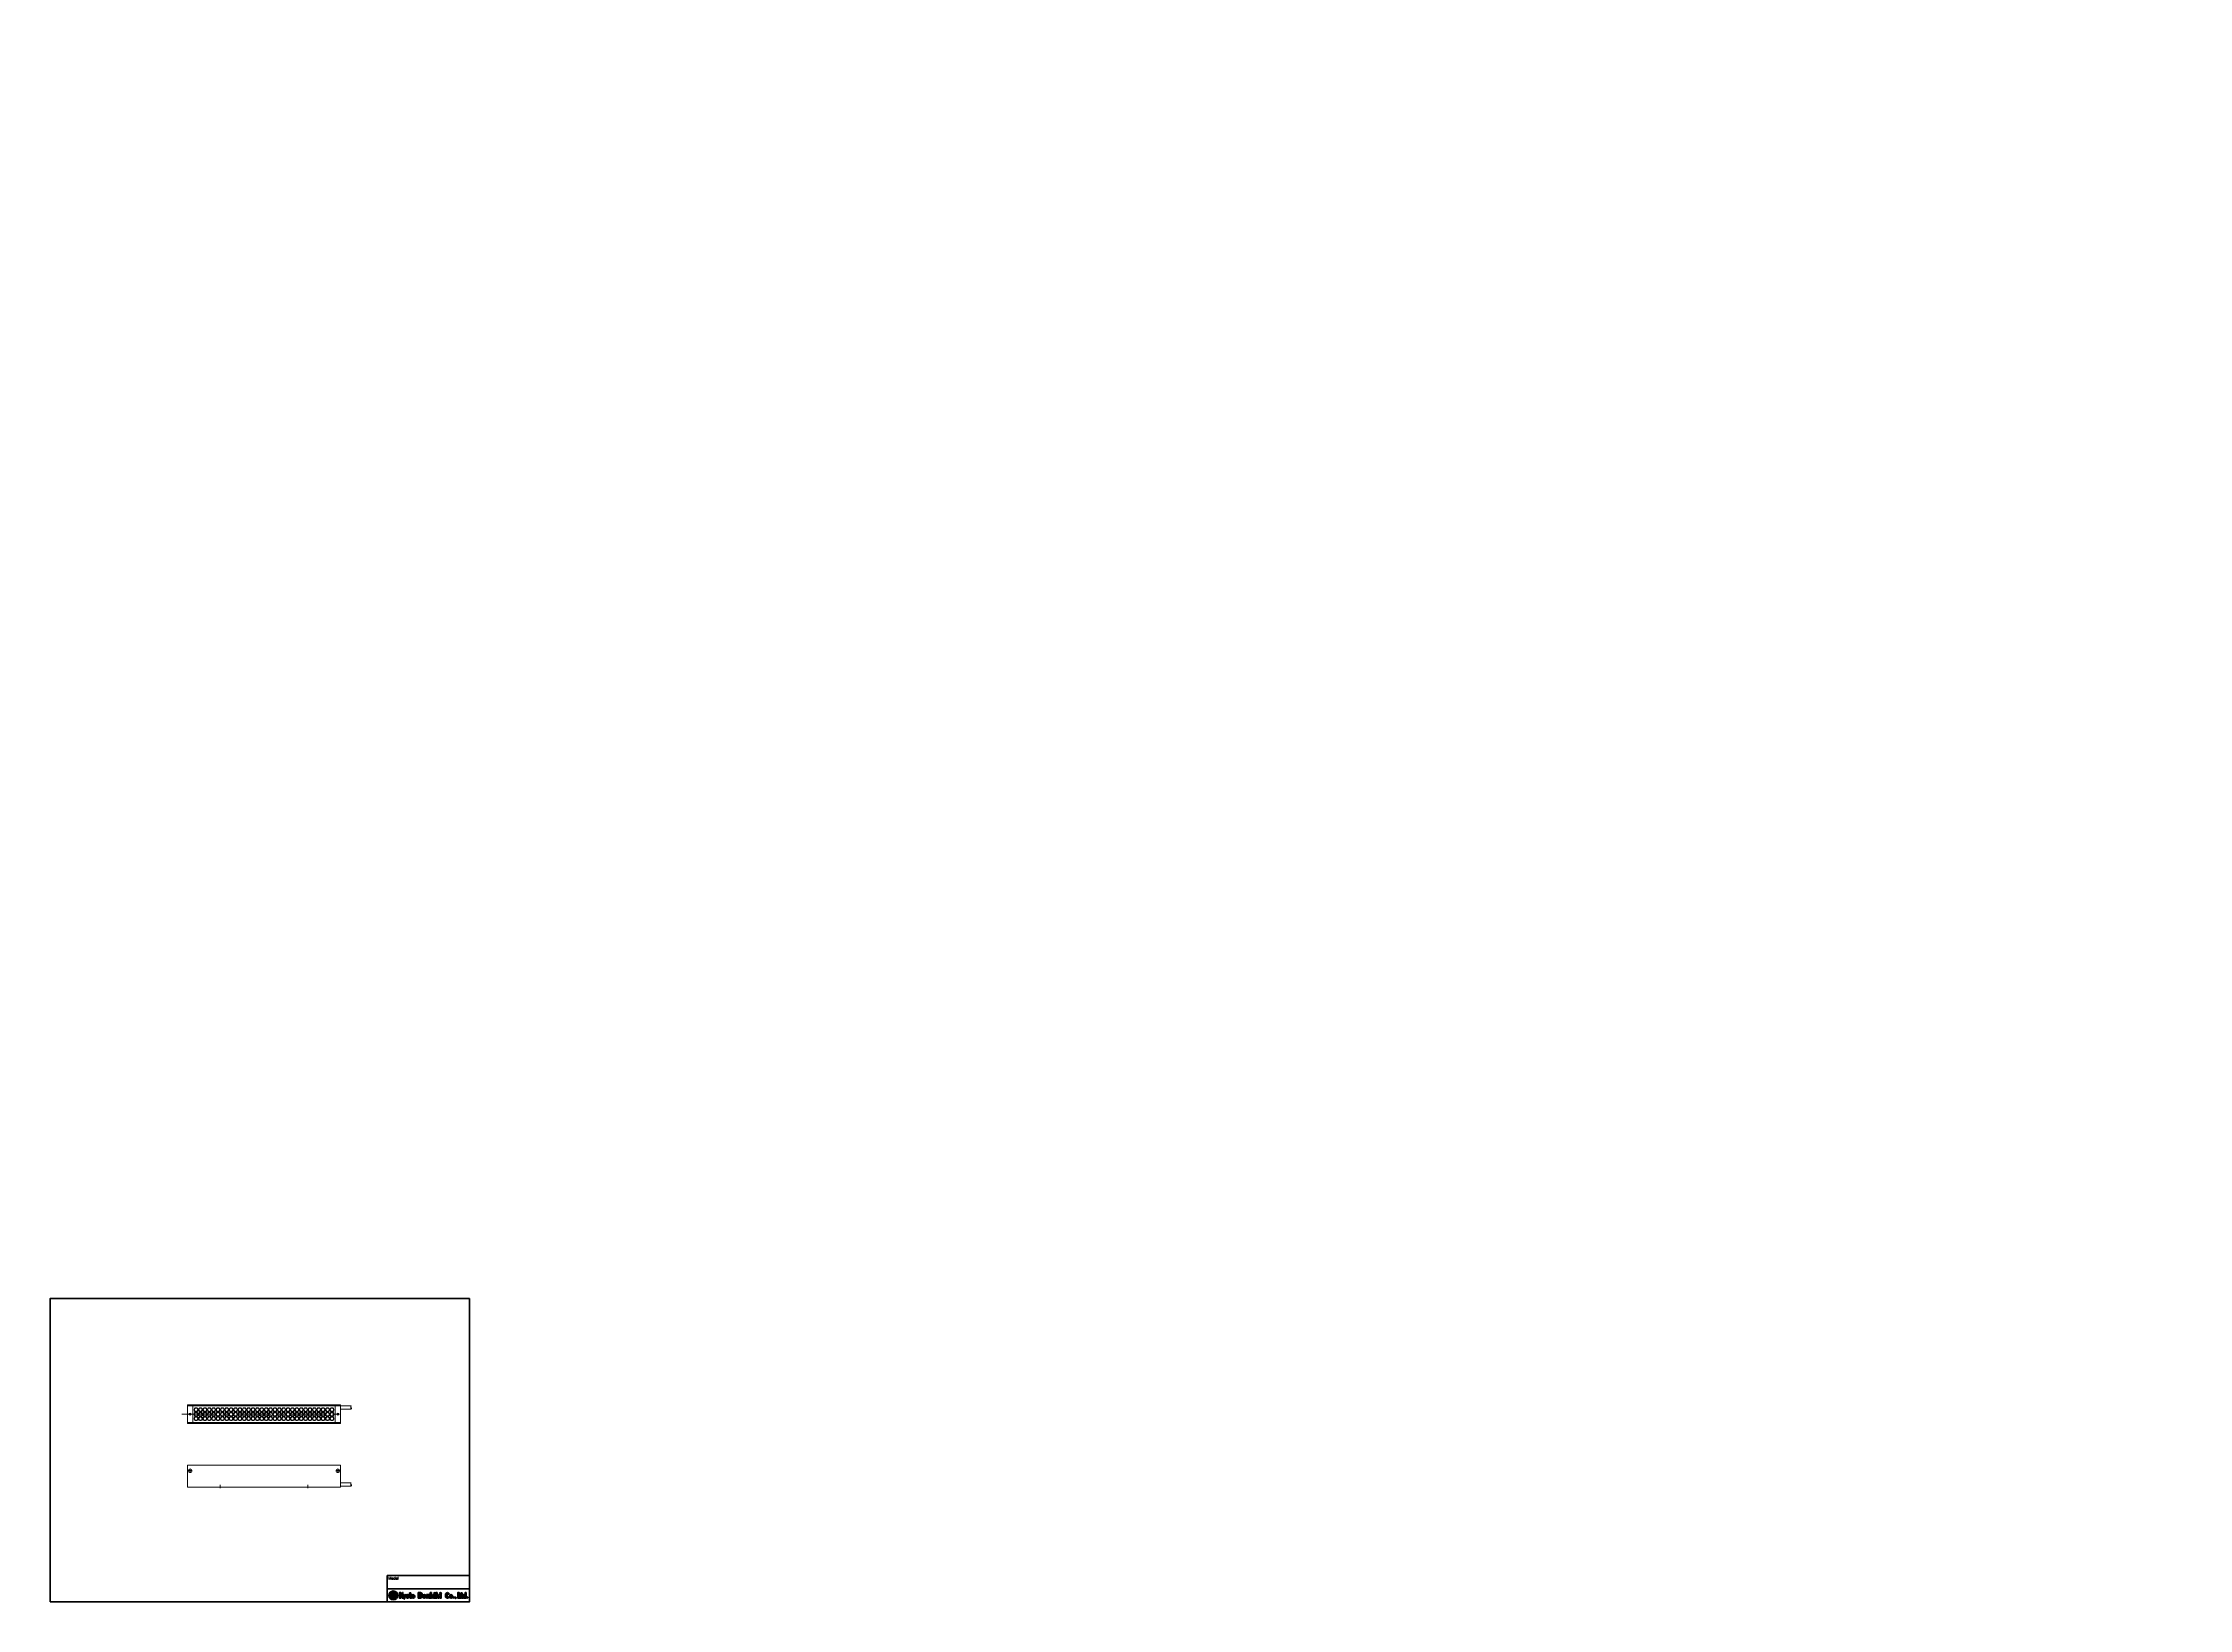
# Paper-space layout 'A3_1_5' of a CAD drawing. Header units: millimetres. Extents: x 0 to 392, y 0 to 286.
# The model-space entities are those that its viewports show. They can reach past a viewport. Long polylines and large blocks are cut down to what shows.
import ezdxf

# ---------------------------------------------------------------- set-up
doc = ezdxf.new("R2010")
doc.units = ezdxf.units.MM
doc.linetypes.add('CENTER', pattern=[2, 1.25, -0.25, 0.25, -0.25])
doc.layers.get('0').update_dxf_attribs({"lineweight": 15})
doc.layers.add('AUX', color=7, linetype='Continuous', lineweight=40)
doc.layers.add('PINOFF', color=6, linetype='Continuous', lineweight=9)
doc.layers.get('PINOFF').freeze()
doc.styles.get("Standard").update_dxf_attribs({"font": 'simplex.shx', "width": 0.8, "bigfont": 'extfont.shx'})

# ---------------------------------------------------------------- blocks, each defined once
blk = doc.blocks.new('A$C58A435ED')
h = blk.add_hatch(color=256)
edge = h.paths.add_edge_path()
edge.add_ellipse((3.8, 4.2), major_axis=(2.36, 2.72), ratio=0.381944, start_angle=36.9142, end_angle=132.4984, ccw=False)
edge.add_arc((4.7, 6.4), 0.75, 47.7163, 192.9195, ccw=False)
edge.add_ellipse((3.8, 4.2), major_axis=(2.36, 2.72), ratio=0.381944, start_angle=355.1193, end_angle=374.4019, ccw=False)
edge.add_ellipse((4.2, 3.8), major_axis=(2.36, 2.72), ratio=0.381944, start_angle=320.8704, end_angle=364.8807, ccw=False)
edge.add_arc((4, -35.9), 40.1, 84.2752, 86.8987, ccw=False)
edge.add_arc((4, 4), 4, 0, 180)
edge.add_arc((4, -35.9), 40.1, 92.8389, 95.7248, ccw=False)
h = blk.add_hatch(color=256)
edge = h.paths.add_edge_path()
edge.add_arc((4, 4), 4, 180, 360)
edge.add_arc((4, 43.9), 40.1, 272.8389, 275.7248, ccw=False)
edge.add_ellipse((4.2, 3.8), major_axis=(2.36, 2.72), ratio=0.381944, start_angle=175.1193, end_angle=312.4984, ccw=False)
edge.add_ellipse((3.8, 4.2), major_axis=(2.36, 2.72), ratio=0.381944, start_angle=140.8704, end_angle=184.8807, ccw=False)
edge.add_arc((4, 43.9), 40.1, 264.2752, 266.8987, ccw=False)
h = blk.add_hatch(color=256)
edge = h.paths.add_edge_path(flags=17)
edge.add_ellipse((4.2, 3.8), major_axis=(2.36, 2.72), ratio=0.381944, start_angle=130.1847, end_angle=175.1193)
edge.add_ellipse((3.8, 4.2), major_axis=(2.36, 2.72), ratio=0.381944, start_angle=184.8807, end_angle=296.5044)
edge.add_arc((4, 43.9), 40.1, 267.8758, 271.7647, ccw=False)
h = blk.add_hatch(color=256)
edge = h.paths.add_edge_path(flags=17)
edge.add_ellipse((3.8, 4.2), major_axis=(2.36, 2.72), ratio=0.381944, start_angle=310.1847, end_angle=355.1193)
edge.add_ellipse((4.2, 3.8), major_axis=(2.36, 2.72), ratio=0.381944, start_angle=364.8807, end_angle=376.9173)
edge.add_arc((4.6, 6.4), 0.783, -118.932, 3.6503, ccw=False)
edge.add_ellipse((4.2, 3.8), major_axis=(2.36, 2.72), ratio=0.381944, start_angle=39.809, end_angle=116.5044)
edge.add_arc((4, -35.9), 40.1, 87.8758, 91.7647, ccw=False)
blk.add_circle((4, 4), 4)
for centre, radius, start, end in [((4, -35.9), 40.1, 92.8389, 95.7248), ((4, 43.9), 40.1, 264.2752, 266.8987), ((4, 43.9), 40.1, 267.8758, 271.7647), ((4, -35.9), 40.1, 87.8758, 91.7647), ((4.7, 6.4), 0.75, 46.1932, 192.9195), ((4.6, 6.4), 0.783, 241.068, 3.6503), ((4, 43.9), 40.1, 272.8389, 275.7248), ((4, -35.9), 40.1, 84.2752, 86.8987)]:
    blk.add_arc(centre, radius, start, end)
for centre, start_param, end_param in [((3.8, 4.2), 2.009737, 4.900602), ((4.2, 3.8), 1.88285, 5.049036), ((3.8, 4.2), 1.10042, 1.907443), ((4.2, 3.8), 1.14108, 1.759009), ((3.8, 4.2), 5.024443, 6.875096), ((4.2, 3.8), 5.15133, 6.96942)]:
    blk.add_ellipse(centre, major_axis=(2.36, 2.72), ratio=0.381944, start_param=start_param, end_param=end_param)
blk = doc.blocks.new('A$C7F8063EA')
for points in [[(2.4, 4.8), (3.4, 6.2), (2.9, 6.2), (1.3, 4.1), (1.3, 6.2), (0, 6.2), (0, 1.1), (1.3, 1.1), (1.3, 3.4), (1.5, 3.7), (2.6, 1.1), (4.1, 1.1)], [(4.5, 1.1), (4.1, 0), (4.4, 0), (6.2, 4.4), (5.8, 4.4), (5.2, 2.8), (4.5, 4.4), (3.4, 4.4)], [(28.2, 6.2), (28.2, 1.1), (29.4, 1.1), (29.4, 2.6), (29.5, 2.8), (30.3, 1.1), (31.3, 1.1), (30.2, 3.3), (31.3, 4.2), (31.1, 4.4), (29.4, 3), (29.4, 6.2)], [(31.8, 4.2), (31.8, 1.1), (32.9, 1.1), (32.9, 4.2)], [(33.4, 6.2), (33.4, 1.1), (34.5, 1.1), (34.5, 2.6), (34.7, 2.8), (35.5, 1.1), (36.5, 1.1), (35.4, 3.3), (36.5, 4.2), (36.3, 4.4), (34.5, 3), (34.5, 6.2)], [(37.2, 4.2), (37.2, 1.1), (38.3, 1.1), (38.3, 4.2)], [(53.4, 6.2), (53.4, 1.1), (54.7, 1.1), (56.3, 1.1), (56.3, 1.4), (54.7, 1.4), (54.7, 6.2)]]:
    blk.add_hatch(color=256).paths.add_polyline_path(points)
h = blk.add_hatch(color=256)
h.paths.add_polyline_path([(6, 2.5, 0.993056), (8.9, 2.5), (8.9, 2.9, 1.006911), (6, 2.9)])
h.paths.add_polyline_path([(7.1, 3.9, -1.045169), (7.8, 3.9), (7.8, 1.6, -1.045169), (7.1, 1.6)], flags=16)
h = blk.add_hatch(color=256)
edge = h.paths.add_edge_path()
edge.add_line((9.4, 4.2), (9.4, 1.8))
edge.add_ellipse((10, 1.8), major_axis=(0, 0.709), ratio=0.902288, start_angle=90, end_angle=180)
edge.add_line((10, 1.1), (11, 1.1))
edge.add_line((11, 1.1), (11, 1.4))
edge.add_ellipse((11, 1.9), major_axis=(0, -0.528), ratio=0.918034, start_angle=270, end_angle=360, ccw=False)
edge.add_line((10.5, 1.9), (10.5, 4.2))
edge.add_line((10.5, 4.2), (10.9, 4.2))
edge.add_line((10.9, 4.2), (10.9, 4.6))
edge.add_line((10.9, 4.6), (10.5, 4.6))
edge.add_line((10.5, 4.6), (10.5, 5.8))
edge.add_line((10.5, 5.8), (9.4, 5.8))
edge.add_line((9.4, 5.8), (9.4, 4.6))
edge.add_line((9.4, 4.6), (9.1, 4.6))
edge.add_line((9.1, 4.6), (9.1, 4.2))
edge.add_line((9.1, 4.2), (9.4, 4.2))
h = blk.add_hatch(color=256)
h.paths.add_polyline_path([(12.7, 4.4), (12.6, 4.4, 0.412198), (11.2, 2.9), (11.2, 2.5, 0.993056), (14.1, 2.5), (14.1, 2.9, 0.416232)])
h.paths.add_polyline_path([(12.3, 3.9, -1.045169), (13, 3.9), (13, 1.6, -1.045169), (12.3, 1.6)], flags=16)
h = blk.add_hatch(color=256)
edge = h.paths.add_edge_path()
edge.add_line((17.2, 1.1), (19.3, 1.1))
edge.add_ellipse((19.3, 3), major_axis=(0, -1.92), ratio=0.930559, start_angle=0, end_angle=90)
edge.add_line((21.1, 3), (21.1, 4.2))
edge.add_ellipse((19.3, 4.2), major_axis=(0, 1.92), ratio=0.930559, start_angle=270, end_angle=360)
edge.add_line((19.3, 6.2), (17.2, 6.2))
edge.add_line((17.2, 6.2), (17.2, 1.1))
edge = h.paths.add_edge_path(flags=16)
edge.add_line((18.3, 5.8), (19.1, 5.8))
edge.add_ellipse((19.1, 5.1), major_axis=(0, 0.7), ratio=0.929746, start_angle=270, end_angle=359.8389, ccw=False)
edge.add_line((19.8, 5.1), (19.8, 2.1))
edge.add_ellipse((19.1, 2.1), major_axis=(0, -0.7), ratio=0.929746, start_angle=0.1611, end_angle=90, ccw=False)
edge.add_line((19.1, 1.4), (18.3, 1.4))
edge.add_line((18.3, 1.4), (18.3, 5.8))
h = blk.add_hatch(color=256)
edge = h.paths.add_edge_path()
edge.add_line((22.9, 4.4), (22.9, 4.4))
edge.add_arc((22.9, 2.9), 1.46, 90.3946, 180)
edge.add_line((21.4, 2.9), (21.4, 2.5))
edge.add_arc((22.9, 2.5), 1.46, 180.2595, 269.3397)
edge.add_line((22.9, 1.1), (22.9, 1.1))
edge.add_arc((22.9, 2.5), 1.46, 270.6603, 354.2194)
edge.add_line((24.3, 2.4), (24.1, 2.4))
edge.add_ellipse((22.9, 2.4), major_axis=(-1.2, 0), ratio=0.941657, start_angle=90.1774, end_angle=180, ccw=False)
edge.add_arc((22.9, 1.6), 0.325, 180, 276.5641, ccw=False)
edge.add_line((22.5, 1.6), (22.5, 2.7))
edge.add_line((22.5, 2.7), (24.3, 2.7))
edge.add_line((24.3, 2.7), (24.3, 2.9))
edge.add_arc((22.9, 2.9), 1.46, 359.2107, 449.6054)
h.paths.add_polyline_path([(22.5, 3.1), (22.5, 3.9, -1.045169), (23.2, 3.9), (23.2, 3.1)], flags=16)
h = blk.add_hatch(color=256)
edge = h.paths.add_edge_path()
edge.add_line((24.7, 4.4), (24.7, 1.1))
edge.add_line((24.7, 1.1), (25.8, 1.1))
edge.add_line((25.8, 1.1), (25.8, 3.7))
edge.add_ellipse((26.2, 3.7), major_axis=(0.377, 0.217), ratio=0.907884, start_angle=60.0645, end_angle=150.0645, ccw=False)
edge.add_ellipse((26.2, 3.7), major_axis=(0, 0.404), ratio=0.965673, start_angle=270, end_angle=360, ccw=False)
edge.add_line((26.6, 3.7), (26.6, 1.1))
edge.add_line((26.6, 1.1), (27.7, 1.1))
edge.add_line((27.7, 1.1), (27.7, 3.4))
edge.add_ellipse((26.8, 3.4), major_axis=(0, 1.05), ratio=0.925613, start_angle=270, end_angle=360)
edge.add_ellipse((26.8, 4), major_axis=(-0.975, 0), ratio=0.402759, start_angle=270, end_angle=360)
edge.add_line((25.8, 4), (25.8, 4.2))
edge.add_line((25.8, 4.2), (25.6, 4.4))
edge.add_line((25.6, 4.4), (24.7, 4.4))
h = blk.add_hatch(color=256)
edge = h.paths.add_edge_path()
edge.add_ellipse((32.3, 5.5), major_axis=(-0.803, 0), ratio=0.880683, start_angle=0, end_angle=360)
h = blk.add_hatch(color=256)
edge = h.paths.add_edge_path()
edge.add_ellipse((37.6, 5.5), major_axis=(-0.803, 0), ratio=0.880683, start_angle=0, end_angle=360)
h = blk.add_hatch(color=256)
edge = h.paths.add_edge_path()
edge.add_arc((44, 5.4), 0.402, 0, 180, ccw=False)
edge.add_line((44.4, 5.4), (44.4, 4.6))
edge.add_line((44.4, 4.6), (45.4, 4.6))
edge.add_ellipse((44, 4.6), major_axis=(0, 1.59), ratio=0.861671, start_angle=270, end_angle=360)
edge.add_ellipse((44, 4.4), major_axis=(-1.84, 0), ratio=0.958258, start_angle=270, end_angle=360)
edge.add_line((42.2, 4.4), (42.2, 2.8))
edge.add_ellipse((44, 2.8), major_axis=(-1.84, 0), ratio=0.958258, start_angle=0, end_angle=90)
edge.add_ellipse((44, 2.6), major_axis=(0, -1.59), ratio=0.859541, start_angle=0, end_angle=90)
edge.add_line((45.4, 2.6), (45.1, 2.6))
edge.add_line((45.1, 2.6), (45.1, 2.1))
edge.add_ellipse((44.5, 2.1), major_axis=(0, -0.689), ratio=0.905354, start_angle=0, end_angle=90, ccw=False)
edge.add_line((44.5, 1.4), (44.1, 1.4))
edge.add_ellipse((44.1, 1.9), major_axis=(0, 0.516), ratio=0.975773, start_angle=90, end_angle=180, ccw=False)
edge.add_line((43.6, 1.9), (43.6, 5.4))
h = blk.add_hatch(color=256)
h.paths.add_polyline_path([(45.7, 2.5, 0.409357), (47.2, 1.1), (47.2, 1.1, 0.409404), (48.7, 2.5), (48.7, 2.9, 1.006911), (45.7, 2.9)])
h.paths.add_polyline_path([(46.9, 3.9, -1), (47.5, 3.9), (47.5, 1.6, -1), (46.9, 1.6)], flags=16)
h = blk.add_hatch(color=256)
edge = h.paths.add_edge_path()
edge.add_ellipse((49.5, 1.6), major_axis=(-0.65, 0), ratio=0.820872, start_angle=0, end_angle=360)
h = blk.add_hatch(color=256)
edge = h.paths.add_edge_path()
edge.add_ellipse((51.1, 1.6), major_axis=(-0.65, 0), ratio=0.820872, start_angle=178.569, end_angle=477.5428)
edge.add_ellipse((51.3, 1.1), major_axis=(0, -0.409), ratio=0.251102, start_angle=0, end_angle=84.6433, ccw=False)
edge.add_ellipse((51.3, 1.4), major_axis=(0, -0.72), ratio=0.731271, start_angle=0, end_angle=90)
edge.add_ellipse((51.7, 1.4), major_axis=(0, 0.202), ratio=0.432391, start_angle=270, end_angle=339.5604)
edge.add_ellipse((51.7, 1.4), major_axis=(0, 0.202), ratio=0.432391, start_angle=339.5604, end_angle=340.2548, ccw=False)
h = blk.add_hatch(color=256)
edge = h.paths.add_edge_path()
edge.add_line((56, 4.2), (56.3, 4.2))
edge.add_line((56.3, 4.2), (56.3, 1.8))
edge.add_ellipse((57, 1.8), major_axis=(0, 0.709), ratio=0.902288, start_angle=90, end_angle=180)
edge.add_line((57, 1.1), (58, 1.1))
edge.add_line((58, 1.1), (58, 1.4))
edge.add_ellipse((58, 1.9), major_axis=(0, -0.528), ratio=0.918034, start_angle=270, end_angle=360, ccw=False)
edge.add_line((57.5, 1.9), (57.5, 4.2))
edge.add_line((57.5, 4.2), (57.8, 4.2))
edge.add_line((57.8, 4.2), (57.8, 4.6))
edge.add_line((57.8, 4.6), (57.5, 4.6))
edge.add_line((57.5, 4.6), (57.5, 5.8))
edge.add_line((57.5, 5.8), (56.3, 5.8))
edge.add_line((56.3, 5.8), (56.3, 4.6))
edge.add_line((56.3, 4.6), (56, 4.6))
edge.add_line((56, 4.6), (56, 4.2))
h = blk.add_hatch(color=256)
edge = h.paths.add_edge_path()
edge.add_line((61, 6.2), (60, 6.2))
edge.add_line((60, 6.2), (60, 4))
edge.add_ellipse((59.4, 3.2), major_axis=(0, -1.25), ratio=0.700546, start_angle=140.5626, end_angle=180)
edge.add_line((59.4, 4.4), (59, 4.4))
edge.add_ellipse((59, 3.2), major_axis=(0, -1.25), ratio=0.700546, start_angle=180, end_angle=270)
edge.add_line((58.1, 3.2), (58.1, 2.3))
edge.add_ellipse((59, 2.3), major_axis=(0, 1.25), ratio=0.700546, start_angle=90, end_angle=180)
edge.add_line((59, 1.1), (59.4, 1.1))
edge.add_ellipse((59.4, 2.3), major_axis=(0, 1.25), ratio=0.700546, start_angle=180, end_angle=219.4374)
edge.add_line((60, 1.5), (60, 1.1))
edge.add_line((60, 1.1), (61, 1.1))
edge.add_line((61, 1.1), (61, 6.2))
h.paths.add_polyline_path([(60, 1.7, -1), (59.2, 1.7), (59.2, 3.8, -1), (60, 3.8)], flags=16)
h = blk.add_hatch(color=256)
edge = h.paths.add_edge_path()
edge.add_ellipse((62, 1.7), major_axis=(-0.582, 0), ratio=0.959913, start_angle=0, end_angle=360)
for p, q in [((0, 6.2), (1.3, 6.2)), ((0, 1.1), (1.3, 1.1)), ((2.9, 6.2), (1.3, 4.1)), ((1.5, 3.7), (1.3, 3.4)), ((2.6, 1.1), (1.5, 3.7)), ((3.4, 6.2), (2.4, 4.8)), ((4.1, 1.1), (2.4, 4.8)), ((4.1, 1.1), (2.6, 1.1)), ((2.9, 6.2), (3.4, 6.2)), ((3.4, 4.4), (4.5, 1.1)), ((3.4, 4.4), (4.5, 4.4)), ((3.4, 4.4), (4.5, 4.4)), ((4.1, 0), (4.5, 1.1)), ((4.1, 0), (4.4, 0)), ((4.4, 0), (6.2, 4.4)), ((4.5, 4.4), (5.2, 2.8)), ((5.2, 2.8), (5.8, 4.4)), ((5.8, 4.4), (6.2, 4.4)), ((6, 2.9), (6, 2.5)), ((8.9, 2.9), (8.9, 2.5)), ((9.1, 4.6), (9.1, 4.2)), ((9.1, 4.6), (9.1, 4.2)), ((9.1, 4.2), (9.4, 4.2)), ((9.1, 4.2), (9.4, 4.2)), ((9.4, 5.8), (10.5, 5.8)), ((9.4, 5.8), (9.4, 4.6)), ((9.4, 4.2), (9.4, 1.8)), ((10, 1.1), (11, 1.1)), ((11, 1.1), (10, 1.1)), ((10.5, 5.8), (10.5, 4.6)), ((10.5, 4.2), (10.9, 4.2)), ((10.5, 4.2), (10.9, 4.2)), ((10.5, 4.2), (10.5, 1.9)), ((11, 1.4), (11, 1.1)), ((11, 1.4), (11, 1.1)), ((11, 1.1), (11, 1.1)), ((11.2, 2.9), (11.2, 2.5)), ((12.6, 4.4), (12.7, 4.4)), ((12.7, 1.1), (12.7, 1.1)), ((14.1, 2.9), (14.1, 2.5)), ((17.2, 6.2), (19.3, 6.2)), ((17.2, 1.1), (17.2, 6.2)), ((17.2, 1.1), (17.2, 6.2)), ((17.2, 6.2), (19.3, 6.2)), ((17.2, 1.1), (19.3, 1.1)), ((17.2, 1.1), (19.3, 1.1)), ((18.3, 5.8), (18.3, 1.4)), ((18.3, 1.4), (18.3, 5.8)), ((18.3, 5.8), (19.1, 5.8)), ((18.3, 1.4), (19.1, 1.4)), ((19.8, 5.1), (19.8, 2.1)), ((21.1, 4.2), (21.1, 3)), ((21.4, 2.9), (21.4, 2.5)), ((22.5, 3.1), (23.2, 3.1)), ((22.5, 2.7), (24.3, 2.7)), ((22.9, 4.4), (22.9, 4.4)), ((22.9, 1.1), (22.9, 1.1)), ((22.9, 1.1), (22.9, 1.1)), ((24.1, 2.4), (24.3, 2.4)), ((24.3, 2.9), (24.3, 2.7)), ((24.7, 4.4), (25.6, 4.4)), ((24.7, 1.1), (24.7, 4.4)), ((24.7, 4.4), (25.6, 4.4)), ((24.7, 4.4), (25.6, 4.4)), ((24.7, 1.1), (24.7, 4.4)), ((24.7, 4.4), (25.6, 4.4)), ((24.7, 1.1), (25.8, 1.1)), ((24.7, 1.1), (25.8, 1.1)), ((25.8, 4.2), (25.6, 4.4)), ((25.8, 4.2), (25.6, 4.4)), ((25.8, 4), (25.8, 4.2)), ((25.8, 4), (25.8, 4.2)), ((25.8, 4.2), (25.8, 4)), ((25.8, 1.1), (25.8, 3.7)), ((25.8, 1.1), (25.8, 3.7)), ((26.6, 1.1), (26.6, 3.7)), ((26.6, 1.1), (26.6, 3.7)), ((26.6, 1.1), (27.7, 1.1)), ((26.6, 1.1), (27.7, 1.1)), ((27.7, 1.1), (27.7, 3.4)), ((27.7, 1.1), (27.7, 3.4)), ((28.2, 6.2), (29.4, 6.2)), ((28.2, 6.2), (28.2, 1.1)), ((29.4, 6.2), (28.2, 6.2)), ((28.2, 1.1), (29.4, 1.1)), ((28.2, 1.1), (29.4, 1.1)), ((29.4, 3), (29.4, 6.2)), ((31.2, 4.4), (29.4, 3)), ((29.5, 2.8), (29.4, 2.6)), ((29.4, 1.1), (29.4, 2.6)), ((30.3, 1.1), (29.5, 2.8)), ((31.3, 4.2), (30.2, 3.3)), ((31.3, 1.1), (30.2, 3.3)), ((30.3, 1.1), (31.3, 1.1)), ((31.1, 4.4), (31.3, 4.2)), ((31.8, 1.1), (32.9, 1.1)), ((33.4, 6.2), (34.5, 6.2)), ((33.4, 6.2), (33.4, 1.1)), ((34.5, 6.2), (33.4, 6.2)), ((33.4, 1.1), (34.5, 1.1)), ((33.4, 1.1), (34.5, 1.1)), ((34.5, 3), (34.5, 6.2)), ((36.3, 4.4), (34.5, 3)), ((34.7, 2.8), (34.5, 2.6)), ((34.5, 1.1), (34.5, 2.6)), ((35.5, 1.1), (34.7, 2.8)), ((36.5, 4.2), (35.4, 3.3)), ((36.5, 1.1), (35.4, 3.3)), ((35.5, 1.1), (36.5, 1.1)), ((36.3, 4.4), (36.5, 4.2)), ((37.2, 1.1), (38.3, 1.1)), ((37.5, 6.2), (37.6, 6.2)), ((37.5, 6.2), (37.5, 6.2)), ((37.5, 4.8), (37.5, 4.8)), ((42.2, 4.4), (42.2, 4.4)), ((42.2, 4.4), (42.2, 2.8)), ((43.6, 5.4), (43.6, 1.9)), ((43.6, 5.4), (43.6, 1.9)), ((44.1, 1.4), (44.5, 1.4)), ((44.1, 1.4), (44.5, 1.4)), ((44.4, 4.6), (44.4, 5.4)), ((44.4, 4.6), (44.4, 5.4)), ((45.4, 4.6), (44.4, 4.6)), ((44.4, 4.6), (45.4, 4.6)), ((45.4, 2.6), (45.1, 2.6)), ((45.1, 2.6), (45.1, 2.1)), ((45.4, 2.6), (45.1, 2.6)), ((45.1, 2.6), (45.1, 2.1)), ((45.7, 2.9), (45.7, 2.5)), ((47.2, 1.1), (47.2, 1.1)), ((48.7, 2.9), (48.7, 2.5)), ((51.8, 1.6), (51.8, 1.6)), ((53.4, 6.2), (54.7, 6.2)), ((53.4, 1.1), (56.3, 1.1)), ((54.7, 1.4), (54.7, 2)), ((56, 4.6), (56, 4.2)), ((56, 4.6), (56, 4.2)), ((56, 4.2), (56.3, 4.2)), ((56, 4.2), (56.3, 4.2)), ((56.3, 5.8), (57.5, 5.8)), ((56.3, 5.8), (56.3, 4.6)), ((56.3, 4.2), (56.3, 1.8)), ((58, 1.1), (57, 1.1)), ((57.5, 5.8), (57.5, 4.6)), ((57.5, 4.2), (57.8, 4.2)), ((57.5, 4.2), (57.8, 4.2)), ((57.5, 4.2), (57.5, 1.9)), ((58, 1.4), (58, 1.1)), ((58, 1.4), (58, 1.1)), ((58, 1.1), (58, 1.4)), ((58.1, 3.2), (58.1, 2.4)), ((58.1, 3.2), (58.1, 2.3)), ((59.4, 4.4), (59, 4.4)), ((59, 1.1), (59.4, 1.1)), ((59.2, 3.8), (59.2, 1.7)), ((59.2, 3.8), (59.2, 1.7)), ((60, 6.2), (61, 6.2)), ((60, 6.2), (61, 6.2)), ((61, 1.1), (61, 2)), ((61, 1.1), (61, 2)), ((62, 2.2), (62, 2.2)), ((62, 1.1), (62, 1.1)), ((62.6, 1.7), (62.6, 1.7))]:
    blk.add_line(p, q)
for points in [[(1.3, 3.4), (1.3, 1.1), (0, 1.1), (0, 6.2), (1.3, 6.2), (1.3, 4.1)], [(7.1, 3.9), (7.1, 1.6)], [(7.8, 1.5), (7.8, 3.9)], [(9.1, 4.2), (9.1, 4.6), (9.4, 4.6)], [(9.1, 4.2), (9.1, 4.6), (9.4, 4.6)], [(10.5, 4.6), (10.9, 4.6), (10.9, 4.2)], [(10.5, 4.6), (10.9, 4.6), (10.9, 4.2)], [(12.3, 3.9), (12.3, 1.6)], [(13, 1.5), (13, 3.9)], [(22.5, 3.9), (22.5, 3.1)], [(22.5, 2.7), (22.5, 1.6)], [(23.2, 3.1), (23.2, 3.9)], [(46.9, 3.9), (46.9, 1.6)], [(47.5, 3.9), (47.5, 1.6)], [(54.7, 1.1), (53.4, 1.1), (53.4, 6.2), (54.7, 6.2), (54.7, 1.4)], [(54.7, 1.1), (56.3, 1.1), (56.3, 1.4), (54.7, 1.4)], [(56.3, 4.2), (56, 4.2), (56, 4.6), (56.3, 4.6)], [(56.3, 4.2), (56, 4.2), (56, 4.6), (56.3, 4.6)], [(57.5, 4.6), (57.8, 4.6), (57.8, 4.2), (57.5, 4.2)], [(57.5, 4.6), (57.8, 4.6), (57.8, 4.2), (57.5, 4.2)], [(60, 4), (60, 6.2), (61, 6.2), (61, 1.1), (60, 1.1), (60, 1.5)], [(60, 4), (60, 6.2), (61, 6.2), (61, 1.1), (60, 1.1), (60, 1.5)], [(60, 1.7), (60, 3.8)], [(60, 1.7), (60, 3.8)]]:
    blk.add_lwpolyline(points)
for points in [[(31.8, 4.2), (32.9, 4.2), (32.9, 1.1), (31.8, 1.1)], [(37.2, 4.2), (38.3, 4.2), (38.3, 1.1), (37.2, 1.1)]]:
    blk.add_lwpolyline(points, close=True)
for centre, radius, start, end in [((7.5, 2.9), 1.46, 359.2107, 180), ((7.5, 2.5), 1.46, 179.5961, 359.6054), ((7.5, 3.9), 0.325, 354.9391, 180), ((7.5, 1.6), 0.325, 180, 5.0609), ((12.6, 2.9), 1.46, 359.2107, 180), ((12.6, 2.5), 1.46, 179.5961, 359.6054), ((12.6, 3.9), 0.325, 354.9391, 180), ((12.6, 1.6), 0.325, 180, 5.0609), ((22.9, 2.9), 1.46, 359.2107, 180), ((22.9, 2.5), 1.46, 179.7405, 354.2194), ((22.9, 3.9), 0.325, 354.9391, 180), ((22.9, 1.6), 0.325, 180, 273.149), ((44, 5.4), 0.402, 0, 180), ((47.2, 2.9), 1.46, 359.2107, 180), ((47.2, 2.5), 1.46, 179.5961, 359.6054), ((47.2, 3.9), 0.325, 0, 180), ((47.2, 1.6), 0.325, 180, 360), ((59.6, 3.8), 0.411, 0, 180), ((59.6, 1.7), 0.411, 180, 0)]:
    blk.add_arc(centre, radius, start, end)
for centre, major_axis, ratio, start_param, end_param in [((10, 1.8), (0, 0.709), 0.902288, 1.570796, 3.141593), ((11, 1.9), (0, -0.528), 0.918034, 4.712389, 6.283185), ((19.1, 5.1), (0, 0.7), 0.929746, 4.712389, 6.280162), ((19.3, 4.2), (0, 1.92), 0.930559, 4.712389, 6.283185), ((22.9, 2.4), (-1.2, 0), 0.941657, 1.573713, 3.141593), ((26.8, 4), (-0.975, 0), 0.402759, 4.712389, 6.283185), ((26.2, 3.7), (0, 0.404), 0.965673, 4.712389, 6.283185), ((26.8, 3.4), (0, 1.05), 0.925613, 4.712389, 6.283185), ((44, 4.4), (-1.84, 0), 0.958258, 4.712389, 6.283185), ((44.1, 1.9), (0, 0.516), 0.975773, 1.570796, 3.141593), ((44, 4.6), (0, 1.59), 0.861671, 4.712389, 6.283185), ((44, 2.6), (0, -1.59), 0.859541, 0, 1.570796), ((44.5, 2.1), (0, -0.689), 0.905354, 0, 1.570796), ((51.1, 1.6), (-0.65, 0), 0.820872, 3.11117, 8.258473), ((51.3, 1.4), (0, -0.72), 0.731271, 0, 1.570796), ((51.3, 1.1), (0, -0.409), 0.251102, 0, 1.547256), ((51.7, 1.4), (0, 0.202), 0.432391, 4.712389, 5.59034), ((57, 1.8), (0, 0.709), 0.902288, 1.570796, 3.141593), ((58, 1.9), (0, -0.528), 0.918034, 4.712389, 6.283185), ((59, 3.2), (0, -1.25), 0.700546, 3.141592, 4.712389), ((59.4, 2.3), (0, 1.25), 0.700546, 3.141592, 4.006894)]:
    blk.add_ellipse(centre, major_axis=major_axis, ratio=ratio, start_param=start_param, end_param=end_param)
at = {"extrusion": (0, 0, -1)}
for centre, major_axis, ratio, start_param, end_param in [((19.1, 2.1), (0, -0.7), 0.929746, 4.712389, 6.280162), ((19.3, 3), (0, -1.92), 0.930559, 4.712389, 6.283185), ((26.2, 3.7), (0.377, 0.217), 0.907884, 3.706835, 5.194113), ((44, 2.8), (-1.84, 0), 0.958258, 4.712389, 6.283185), ((59, 2.3), (0, 1.25), 0.700546, 3.141592, 4.712389), ((59.4, 3.2), (0, -1.25), 0.700546, 3.141592, 4.006894)]:
    blk.add_ellipse(centre, major_axis=major_axis, ratio=ratio, start_param=start_param, end_param=end_param, dxfattribs=at)
for centre, major_axis, ratio in [((32.3, 5.5), (-0.803, 0), 0.880683), ((37.6, 5.5), (-0.803, 0), 0.880683), ((49.5, 1.6), (-0.65, 0), 0.820872), ((62, 1.7), (-0.582, 0), 0.959913)]:
    blk.add_ellipse(centre, major_axis=major_axis, ratio=ratio)
blk = doc.blocks.new('A$C445A2815')
for p, q in [((-70, 20), (57, 20)), ((-70, 0), (-70, 20)), ((-70, 19.5), (-69.5, 20)), ((70, 20), (16, 20)), ((70, 19.5), (69.5, 20)), ((70, 20), (70, 0)), ((-70, 1), (-70, 0)), ((-70, 0), (70, 0)), ((-67.7935, 15.1955), (-68.0872, 15.1955)), ((-67.7935, 14.8039), (-68.0872, 14.8039)), ((-67.7935, 15.1956), (-67.6956, 15.2935)), ((-67.7935, 14.8039), (-67.6956, 14.706)), ((-67.6956, 15.2935), (-67.6956, 15.5872)), ((-67.6956, 14.706), (-67.6956, 14.4123)), ((-67.304, 15.2935), (-67.304, 15.5872)), ((-67.304, 14.706), (-67.304, 14.4123)), ((-67.206, 15.1956), (-67.3039, 15.2935)), ((-67.206, 14.8039), (-67.3039, 14.706)), ((-67.206, 15.1955), (-66.9123, 15.1955)), ((-67.206, 14.8039), (-66.9123, 14.8039)), ((67.2065, 15.1955), (66.9128, 15.1955)), ((67.2065, 14.8039), (66.9128, 14.8039)), ((67.2065, 15.1956), (67.3044, 15.2935)), ((67.2065, 14.8039), (67.3044, 14.706)), ((67.3044, 15.2935), (67.3044, 15.5872)), ((67.3044, 14.706), (67.3044, 14.4123)), ((67.696, 15.2935), (67.696, 15.5872)), ((67.696, 14.706), (67.696, 14.4123)), ((67.794, 15.1956), (67.6961, 15.2935)), ((67.794, 14.8039), (67.6961, 14.706)), ((67.794, 15.1955), (68.0877, 15.1955)), ((67.794, 14.8039), (68.0877, 14.8039)), ((79.6, 4), (70, 4)), ((79.6, 1), (70, 1))]:
    blk.add_line(p, q)
for points in [[(-68.0872, 15.1955), (-68.1213, 15.1948), (-68.1552, 15.1925), (-68.1886, 15.1888), (-68.2211, 15.1837), (-68.2527, 15.1771), (-68.283, 15.1693), (-68.3118, 15.1601), (-68.3389, 15.1497), (-68.3641, 15.1382), (-68.3872, 15.1256), (-68.408, 15.112), (-68.4263, 15.0976), (-68.4421, 15.0825), (-68.4552, 15.0667), (-68.4654, 15.0504), (-68.4728, 15.0337), (-68.4773, 15.0168), (-68.4788, 14.9997), (-68.4773, 14.9826), (-68.4728, 14.9657), (-68.4654, 14.949), (-68.4552, 14.9327), (-68.4421, 14.9169), (-68.4263, 14.9018), (-68.408, 14.8874), (-68.3872, 14.8738), (-68.3641, 14.8612), (-68.3389, 14.8497), (-68.3118, 14.8393), (-68.283, 14.8301), (-68.2527, 14.8223), (-68.2211, 14.8157), (-68.1886, 14.8106), (-68.1552, 14.8069), (-68.1213, 14.8046), (-68.0872, 14.8039)], [(-67.304, 15.5872), (-67.3047, 15.6213), (-67.307, 15.6552), (-67.3107, 15.6886), (-67.3158, 15.7211), (-67.3224, 15.7527), (-67.3302, 15.783), (-67.3394, 15.8118), (-67.3498, 15.8389), (-67.3613, 15.8641), (-67.3739, 15.8872), (-67.3875, 15.908), (-67.4019, 15.9263), (-67.417, 15.9421), (-67.4328, 15.9552), (-67.4491, 15.9654), (-67.4658, 15.9728), (-67.4827, 15.9773), (-67.4998, 15.9788), (-67.5169, 15.9773), (-67.5338, 15.9728), (-67.5505, 15.9654), (-67.5668, 15.9552), (-67.5826, 15.9421), (-67.5977, 15.9263), (-67.6121, 15.908), (-67.6257, 15.8872), (-67.6383, 15.8641), (-67.6498, 15.8389), (-67.6602, 15.8118), (-67.6694, 15.783), (-67.6772, 15.7527), (-67.6838, 15.7211), (-67.6889, 15.6886), (-67.6926, 15.6552), (-67.6949, 15.6213), (-67.6956, 15.5872)], [(-67.6956, 14.4123), (-67.6949, 14.3782), (-67.6926, 14.3443), (-67.6889, 14.3109), (-67.6838, 14.2784), (-67.6772, 14.2468), (-67.6694, 14.2165), (-67.6602, 14.1877), (-67.6498, 14.1606), (-67.6383, 14.1354), (-67.6257, 14.1123), (-67.6121, 14.0915), (-67.5977, 14.0732), (-67.5826, 14.0574), (-67.5668, 14.0443), (-67.5505, 14.0341), (-67.5338, 14.0267), (-67.5169, 14.0222), (-67.4998, 14.0207), (-67.4827, 14.0222), (-67.4658, 14.0267), (-67.4491, 14.0341), (-67.4328, 14.0443), (-67.417, 14.0574), (-67.4019, 14.0732), (-67.3875, 14.0915), (-67.3739, 14.1123), (-67.3613, 14.1354), (-67.3498, 14.1606), (-67.3394, 14.1877), (-67.3302, 14.2165), (-67.3224, 14.2468), (-67.3158, 14.2784), (-67.3107, 14.3109), (-67.307, 14.3443), (-67.3047, 14.3782), (-67.304, 14.4123)], [(-66.9123, 14.8039), (-66.8782, 14.8046), (-66.8443, 14.8069), (-66.8109, 14.8106), (-66.7784, 14.8157), (-66.7468, 14.8223), (-66.7165, 14.8301), (-66.6877, 14.8393), (-66.6606, 14.8497), (-66.6354, 14.8612), (-66.6123, 14.8738), (-66.5915, 14.8874), (-66.5732, 14.9018), (-66.5574, 14.9169), (-66.5443, 14.9327), (-66.5341, 14.949), (-66.5267, 14.9657), (-66.5222, 14.9826), (-66.5207, 14.9997), (-66.5222, 15.0168), (-66.5267, 15.0337), (-66.5341, 15.0504), (-66.5443, 15.0667), (-66.5574, 15.0825), (-66.5732, 15.0976), (-66.5915, 15.112), (-66.6123, 15.1256), (-66.6354, 15.1382), (-66.6606, 15.1497), (-66.6877, 15.1601), (-66.7165, 15.1693), (-66.7468, 15.1771), (-66.7784, 15.1837), (-66.8109, 15.1888), (-66.8443, 15.1925), (-66.8782, 15.1948), (-66.9123, 15.1955)], [(66.9128, 15.1955), (66.8787, 15.1948), (66.8448, 15.1925), (66.8114, 15.1888), (66.7789, 15.1837), (66.7473, 15.1771), (66.717, 15.1693), (66.6882, 15.1601), (66.6611, 15.1497), (66.6359, 15.1382), (66.6128, 15.1256), (66.592, 15.112), (66.5737, 15.0976), (66.5579, 15.0825), (66.5448, 15.0667), (66.5346, 15.0504), (66.5272, 15.0337), (66.5227, 15.0168), (66.5212, 14.9997), (66.5227, 14.9826), (66.5272, 14.9657), (66.5346, 14.949), (66.5448, 14.9327), (66.5579, 14.9169), (66.5737, 14.9018), (66.592, 14.8874), (66.6128, 14.8738), (66.6359, 14.8612), (66.6611, 14.8497), (66.6882, 14.8393), (66.717, 14.8301), (66.7473, 14.8223), (66.7789, 14.8157), (66.8114, 14.8106), (66.8448, 14.8069), (66.8787, 14.8046), (66.9128, 14.8039)], [(67.696, 15.5872), (67.6953, 15.6213), (67.693, 15.6552), (67.6893, 15.6886), (67.6842, 15.7211), (67.6776, 15.7527), (67.6698, 15.783), (67.6606, 15.8118), (67.6502, 15.8389), (67.6387, 15.8641), (67.6261, 15.8872), (67.6125, 15.908), (67.5981, 15.9263), (67.583, 15.9421), (67.5672, 15.9552), (67.5509, 15.9654), (67.5342, 15.9728), (67.5173, 15.9773), (67.5002, 15.9788), (67.4831, 15.9773), (67.4662, 15.9728), (67.4495, 15.9654), (67.4332, 15.9552), (67.4174, 15.9421), (67.4023, 15.9263), (67.3879, 15.908), (67.3743, 15.8872), (67.3617, 15.8641), (67.3502, 15.8389), (67.3398, 15.8118), (67.3306, 15.783), (67.3228, 15.7527), (67.3162, 15.7211), (67.3111, 15.6886), (67.3074, 15.6552), (67.3051, 15.6213), (67.3044, 15.5872)], [(67.3044, 14.4123), (67.3051, 14.3782), (67.3074, 14.3443), (67.3111, 14.3109), (67.3162, 14.2784), (67.3228, 14.2468), (67.3306, 14.2165), (67.3398, 14.1877), (67.3502, 14.1606), (67.3617, 14.1354), (67.3743, 14.1123), (67.3879, 14.0915), (67.4023, 14.0732), (67.4174, 14.0574), (67.4332, 14.0443), (67.4495, 14.0341), (67.4662, 14.0267), (67.4831, 14.0222), (67.5002, 14.0207), (67.5173, 14.0222), (67.5342, 14.0267), (67.5509, 14.0341), (67.5672, 14.0443), (67.583, 14.0574), (67.5981, 14.0732), (67.6125, 14.0915), (67.6261, 14.1123), (67.6387, 14.1354), (67.6502, 14.1606), (67.6606, 14.1877), (67.6698, 14.2165), (67.6776, 14.2468), (67.6842, 14.2784), (67.6893, 14.3109), (67.693, 14.3443), (67.6953, 14.3782), (67.696, 14.4123)], [(68.0877, 14.8039), (68.1218, 14.8046), (68.1557, 14.8069), (68.1891, 14.8106), (68.2216, 14.8157), (68.2532, 14.8223), (68.2835, 14.8301), (68.3123, 14.8393), (68.3394, 14.8497), (68.3646, 14.8612), (68.3877, 14.8738), (68.4085, 14.8874), (68.4268, 14.9018), (68.4426, 14.9169), (68.4557, 14.9327), (68.4659, 14.949), (68.4733, 14.9657), (68.4778, 14.9826), (68.4793, 14.9997), (68.4778, 15.0168), (68.4733, 15.0337), (68.4659, 15.0504), (68.4557, 15.0667), (68.4426, 15.0825), (68.4268, 15.0976), (68.4085, 15.112), (68.3877, 15.1256), (68.3646, 15.1382), (68.3394, 15.1497), (68.3123, 15.1601), (68.2835, 15.1693), (68.2532, 15.1771), (68.2216, 15.1837), (68.1891, 15.1888), (68.1557, 15.1925), (68.1218, 15.1948), (68.0877, 15.1955)], [(79.55, 1), (79.5151, 1.0028), (79.4805, 1.0114), (79.4465, 1.0255), (79.4132, 1.0452), (79.381, 1.0703), (79.35, 1.1005), (79.3206, 1.1356), (79.2929, 1.1755), (79.2672, 1.2197), (79.2436, 1.2679), (79.2223, 1.3199), (79.2036, 1.375), (79.1875, 1.4331), (79.1741, 1.4935), (79.1636, 1.5559), (79.1561, 1.6197), (79.1515, 1.6846), (79.15, 1.75), (79.1515, 1.8154), (79.1561, 1.8803), (79.1636, 1.9441), (79.1741, 2.0065), (79.1875, 2.0669), (79.2036, 2.125), (79.2223, 2.1801), (79.2436, 2.2321), (79.2672, 2.2803), (79.2929, 2.3245), (79.3206, 2.3644), (79.35, 2.3995), (79.381, 2.4297), (79.4132, 2.4548), (79.4465, 2.4745), (79.4805, 2.4886), (79.5151, 2.4972), (79.55, 2.5)], [(79.55, 2.5), (79.5066, 2.5114), (79.4645, 2.5452), (79.425, 2.6005), (79.3893, 2.6754), (79.3585, 2.7679), (79.3335, 2.875), (79.3151, 2.9935), (79.3038, 3.1197), (79.3, 3.25), (79.3038, 3.3802), (79.3151, 3.5065), (79.3335, 3.625), (79.3585, 3.7321), (79.3893, 3.8245), (79.425, 3.8995), (79.4645, 3.9547), (79.5066, 3.9886), (79.55, 4)], [(79.55, 2.5), (79.5934, 2.4886), (79.6355, 2.4547), (79.675, 2.3995), (79.7107, 2.3245), (79.7415, 2.2321), (79.7665, 2.125), (79.7849, 2.0065), (79.7962, 1.8802), (79.8, 1.75), (79.7962, 1.6197), (79.7849, 1.4935), (79.7665, 1.375), (79.7415, 1.2679), (79.7107, 1.1754), (79.675, 1.1005), (79.6355, 1.0452), (79.5934, 1.0114), (79.55, 1)]]:
    blk.add_lwpolyline(points)
for centre in [(-67.4997, 14.9997), (67.5003, 14.9997)]:
    blk.add_circle(centre, 1.7)
blk = doc.blocks.new('A$C51516862')
for p, q in [((-70, 17), (70, 17)), ((-70, 0), (-70, 17)), ((-70, 16), (-65, 16)), ((-70, 16), (70, 16)), ((-65, 1), (-70, 1)), ((70, 1), (-70, 1)), ((70, 0), (-70, 0)), ((-69.5, 17), (-69.5, 16)), ((-69.5, 1), (-69.5, 0)), ((-65, 16), (-65, 1)), ((65, 16), (70, 16)), ((65, 1), (65, 16)), ((70, 1), (65, 1)), ((69.5, 17), (69.5, 16)), ((69.5, 1), (69.5, 0)), ((70, 17), (70, 0)), ((70, 16), (70, 1)), ((79.6, 16), (70, 16)), ((79.6, 13), (70, 13))]:
    blk.add_line(p, q)
for points in [[(79.55, 13), (79.5151, 13.0028), (79.4805, 13.0114), (79.4465, 13.0255), (79.4132, 13.0452), (79.381, 13.0703), (79.35, 13.1005), (79.3206, 13.1356), (79.2929, 13.1755), (79.2672, 13.2197), (79.2436, 13.2679), (79.2223, 13.3199), (79.2036, 13.375), (79.1875, 13.4331), (79.1741, 13.4935), (79.1636, 13.5559), (79.1561, 13.6197), (79.1515, 13.6846), (79.15, 13.75), (79.1515, 13.8154), (79.1561, 13.8803), (79.1636, 13.9441), (79.1741, 14.0065), (79.1875, 14.0669), (79.2036, 14.125), (79.2223, 14.1801), (79.2436, 14.2321), (79.2672, 14.2803), (79.2929, 14.3245), (79.3206, 14.3644), (79.35, 14.3995), (79.381, 14.4297), (79.4132, 14.4548), (79.4465, 14.4745), (79.4805, 14.4886), (79.5151, 14.4972), (79.55, 14.5)], [(79.55, 14.5), (79.5066, 14.5114), (79.4645, 14.5452), (79.425, 14.6005), (79.3893, 14.6754), (79.3585, 14.7679), (79.3335, 14.875), (79.3151, 14.9935), (79.3038, 15.1197), (79.3, 15.25), (79.3038, 15.3802), (79.3151, 15.5065), (79.3335, 15.625), (79.3585, 15.7321), (79.3893, 15.8245), (79.425, 15.8995), (79.4645, 15.9547), (79.5066, 15.9886), (79.55, 16)], [(79.55, 14.5), (79.5934, 14.4886), (79.6355, 14.4547), (79.675, 14.3995), (79.7107, 14.3245), (79.7415, 14.2321), (79.7665, 14.125), (79.7849, 14.0065), (79.7962, 13.8802), (79.8, 13.75), (79.7962, 13.6197), (79.7849, 13.4935), (79.7665, 13.375), (79.7415, 13.2679), (79.7107, 13.1754), (79.675, 13.1005), (79.6355, 13.0452), (79.5934, 13.0114), (79.55, 13)]]:
    blk.add_lwpolyline(points)
for centre, radius in [((-67.5, 8.5), 1), ((-67.5, 8.5), 0.8), ((-62, 12.5), 1.9), ((-62, 8.5), 1.9), ((-62, 4.5), 1.9), ((-62, 12.5), 1.5), ((-62, 8.5), 1.5), ((-62, 4.5), 1.5), ((-58, 12.5), 1.9), ((-58, 8.5), 1.9), ((-58, 4.5), 1.9), ((-58, 12.5), 1.5), ((-58, 8.5), 1.5), ((-58, 4.5), 1.5), ((-54, 12.5), 1.9), ((-54, 8.5), 1.9), ((-54, 4.5), 1.9), ((-54, 12.5), 1.5), ((-54, 8.5), 1.5), ((-54, 4.5), 1.5), ((-50, 12.5), 1.9), ((-50, 8.5), 1.9), ((-50, 4.5), 1.9), ((-50, 12.5), 1.5), ((-50, 8.5), 1.5), ((-50, 4.5), 1.5), ((-46, 12.5), 1.9), ((-46, 8.5), 1.9), ((-46, 4.5), 1.9), ((-46, 12.5), 1.5), ((-46, 8.5), 1.5), ((-46, 4.5), 1.5), ((-42, 12.5), 1.9), ((-42, 8.5), 1.9), ((-42, 4.5), 1.9), ((-42, 12.5), 1.5), ((-42, 8.5), 1.5), ((-42, 4.5), 1.5), ((-38, 12.5), 1.9), ((-38, 8.5), 1.9), ((-38, 4.5), 1.9), ((-38, 12.5), 1.5), ((-38, 8.5), 1.5), ((-38, 4.5), 1.5), ((-34, 12.5), 1.9), ((-34, 8.5), 1.9), ((-34, 4.5), 1.9), ((-34, 12.5), 1.5), ((-34, 8.5), 1.5), ((-34, 4.5), 1.5), ((-30, 12.5), 1.9), ((-30, 8.5), 1.9), ((-30, 4.5), 1.9), ((-30, 12.5), 1.5), ((-30, 8.5), 1.5), ((-30, 4.5), 1.5), ((-26, 12.5), 1.9), ((-26, 8.5), 1.9), ((-26, 4.5), 1.9), ((-26, 12.5), 1.5), ((-26, 8.5), 1.5), ((-26, 4.5), 1.5), ((-22, 12.5), 1.9), ((-22, 8.5), 1.9), ((-22, 4.5), 1.9), ((-22, 12.5), 1.5), ((-22, 8.5), 1.5), ((-22, 4.5), 1.5), ((-18, 12.5), 1.9), ((-18, 8.5), 1.9), ((-18, 4.5), 1.9), ((-18, 12.5), 1.5), ((-18, 8.5), 1.5), ((-18, 4.5), 1.5), ((-14, 12.5), 1.9), ((-14, 8.5), 1.9), ((-14, 4.5), 1.9), ((-14, 12.5), 1.5), ((-14, 8.5), 1.5), ((-14, 4.5), 1.5), ((-10, 12.5), 1.9), ((-10, 8.5), 1.9), ((-10, 4.5), 1.9), ((-10, 12.5), 1.5), ((-10, 8.5), 1.5), ((-10, 4.5), 1.5), ((-6, 12.5), 1.9), ((-6, 8.5), 1.9), ((-6, 4.5), 1.9), ((-6, 12.5), 1.5), ((-6, 8.5), 1.5), ((-6, 4.5), 1.5), ((-2, 12.5), 1.9), ((-2, 8.5), 1.9), ((-2, 4.5), 1.9), ((-2, 12.5), 1.5), ((-2, 8.5), 1.5), ((-2, 4.5), 1.5), ((2, 12.5), 1.9), ((2, 8.5), 1.9), ((2, 4.5), 1.9), ((2, 12.5), 1.5), ((2, 8.5), 1.5), ((2, 4.5), 1.5), ((6, 12.5), 1.9), ((6, 8.5), 1.9), ((6, 4.5), 1.9), ((6, 12.5), 1.5), ((6, 8.5), 1.5), ((6, 4.5), 1.5), ((10, 12.5), 1.9), ((10, 8.5), 1.9), ((10, 4.5), 1.9), ((10, 12.5), 1.5), ((10, 8.5), 1.5), ((10, 4.5), 1.5), ((14, 12.5), 1.9), ((14, 8.5), 1.9), ((14, 4.5), 1.9), ((14, 12.5), 1.5), ((14, 8.5), 1.5), ((14, 4.5), 1.5), ((18, 12.5), 1.9), ((18, 8.5), 1.9), ((18, 4.5), 1.9), ((18, 12.5), 1.5), ((18, 8.5), 1.5), ((18, 4.5), 1.5), ((22, 12.5), 1.9), ((22, 8.5), 1.9), ((22, 4.5), 1.9), ((22, 12.5), 1.5), ((22, 8.5), 1.5), ((22, 4.5), 1.5), ((26, 12.5), 1.9), ((26, 8.5), 1.9), ((26, 4.5), 1.9), ((26, 12.5), 1.5), ((26, 8.5), 1.5), ((26, 4.5), 1.5), ((30, 12.5), 1.9), ((30, 8.5), 1.9), ((30, 4.5), 1.9), ((30, 12.5), 1.5), ((30, 8.5), 1.5), ((30, 4.5), 1.5), ((34, 12.5), 1.9), ((34, 8.5), 1.9), ((34, 4.5), 1.9), ((34, 12.5), 1.5), ((34, 8.5), 1.5), ((34, 4.5), 1.5), ((38, 12.5), 1.9), ((38, 8.5), 1.9), ((38, 4.5), 1.9), ((38, 12.5), 1.5), ((38, 8.5), 1.5), ((38, 4.5), 1.5), ((42, 12.5), 1.9), ((42, 8.5), 1.9), ((42, 4.5), 1.9), ((42, 12.5), 1.5), ((42, 8.5), 1.5), ((42, 4.5), 1.5), ((46, 12.5), 1.9), ((46, 8.5), 1.9), ((46, 4.5), 1.9), ((46, 12.5), 1.5), ((46, 8.5), 1.5), ((46, 4.5), 1.5), ((50, 12.5), 1.9), ((50, 8.5), 1.9), ((50, 4.5), 1.9), ((50, 12.5), 1.5), ((50, 8.5), 1.5), ((50, 4.5), 1.5), ((54, 12.5), 1.9), ((54, 8.5), 1.9), ((54, 4.5), 1.9), ((54, 12.5), 1.5), ((54, 8.5), 1.5), ((54, 4.5), 1.5), ((58, 12.5), 1.9), ((58, 8.5), 1.9), ((58, 4.5), 1.9), ((58, 12.5), 1.5), ((58, 8.5), 1.5), ((58, 4.5), 1.5), ((62, 12.5), 1.9), ((62, 8.5), 1.9), ((62, 4.5), 1.9), ((62, 12.5), 1.5), ((62, 8.5), 1.5), ((62, 4.5), 1.5), ((67.5, 8.5), 1), ((67.5, 8.5), 0.8)]:
    blk.add_circle(centre, radius)

msp = doc.modelspace()

# ---------------------------------------------------------------- linework, layer by layer
at = {"color": 2, "linetype": 'CENTER'}
msp.add_line((124.407, 175.428), (274.407, 175.428), dxfattribs=at)
for p, q in [((159.407, 110.801), (159.407, 107.801)), ((239.407, 110.801), (239.407, 107.801))]:
    msp.add_line(p, q)
at = {"layer": 'AUX', "lineweight": 70}
for p, q in [((312, 28), (312, 16)), ((312, 28), (312, 16)), ((312, 28), (312, 16)), ((312, 28), (387, 28)), ((312, 16), (312, 4)), ((312, 16), (312, 4)), ((312, 16), (312, 4)), ((312, 16), (387, 16))]:
    msp.add_line(p, q, dxfattribs=at)
msp.add_lwpolyline([(4, 4), (387, 4), (387, 281), (4, 281)], close=True, dxfattribs=at)

# ---------------------------------------------------------------- block references
for name, p in [('A$C51516862', (199.407, 166.928)), ('A$C445A2815', (199.407, 108.801))]:
    msp.add_blockref(name, p)
at = {"layer": 'AUX'}
for name, p in [('A$C58A435ED', (313.5, 6)), ('A$C7F8063EA', (323, 6.389))]:
    msp.add_blockref(name, p, dxfattribs=at)

# ---------------------------------------------------------------- texts
at = {"layer": 'AUX', "lineweight": 20}
msp.add_text('Model', height=2.5, dxfattribs=at).set_placement((313, 24.5))

psp = doc.layouts.new('A3_1_5')

# ---------------------------------------------------------------- viewports
at = {"layer": 'PINOFF', "color": 7, "lineweight": 0}
psp.add_viewport(center=(195.5, 142.5), size=(392, 286), view_center_point=(977.5, 712.5), view_height=1430.0001, dxfattribs=at)

doc.saveas('drawing.dxf')
